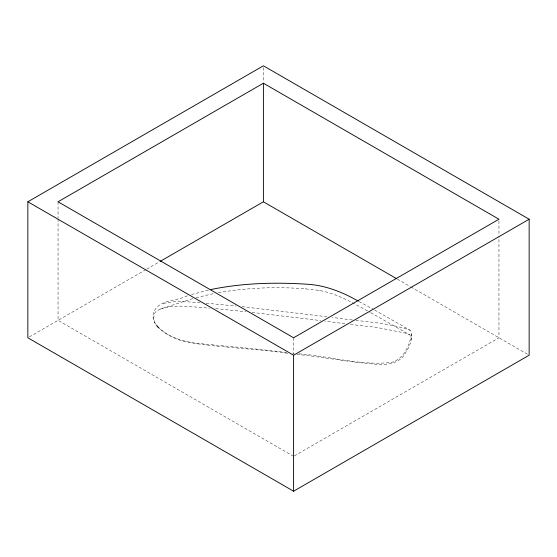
<?xml version="1.0" encoding="UTF-8"?>
<svg xmlns="http://www.w3.org/2000/svg" width="557" height="557" viewBox="0 0 557 557"><rect width="100%" height="100%" fill="white"/><g stroke="black" fill="none" stroke-linecap="round" stroke-linejoin="round"><path stroke-width="0.42" stroke-dasharray="2.79 2.09" d="M296.811 354.343C319.753 356.759 342.478 360.845 365.406 363.317C378.015 364.327 394.036 367.16 403.331 356.25C408.184 348.988 414.471 338.893 410.112 330.238L374.102 309.755M411.463 334.214C409.555 345.716 403.595 359.349 391.202 362.447C359.892 365.956 328.804 355.805 297.633 353.737M29.354 336.908L146.059 269.532M146.756 269.128L159.594 261.72M294.354 455.904L498.954 337.779L498.954 236.53M192.813 298.594L160.346 309.038L156.489 311.015L154.574 313.299L153.544 318.089L154.463 322.127L157.54 326.52M187.41 295.767C177.161 301.246 158.773 299.499 153.809 311.983C150.947 319.182 155.849 326.249 161.634 330.217C171.542 338.099 184.116 341.469 196.433 343.286C226.608 346.148 256.812 348.898 286.918 352.497M160.346 309.038C176.263 303.676 193.307 307.276 209.627 308.139M191.497 294.514L208.805 290.023M163.403 303.565C175.295 300.286 187.779 301.887 199.886 302.702M196.106 297.717L214.229 293.442M218.323 292.697C251.59 287.015 285.873 286.04 319.363 290.441C337.709 293.692 353.813 303.544 369.987 312.254M206.118 303.224L236.084 306.023M215.74 308.655L246.027 311.746M352.435 320.003L332.097 317.413M355.826 320.379C374.039 322.433 392.755 324.132 410.112 330.238M350.416 324.418L376.254 327.342L404.452 332.898L408.594 334.193L410.53 335.537L411.331 339.387M242.037 306.663L326.952 316.738M252.07 312.421L320.748 320.588M292.69 353.166L294.34 353.354M287.739 353.291C254.201 348.362 220.057 347.881 186.679 342.075C175.462 339.519 164.559 334.297 156.733 325.699L159.386 328.372M344.95 323.735L324.912 321.111M318.757 290.357L319.363 290.441M305.445 288.707L306.044 288.791M358.966 301.497L373.343 309.33M370.746 312.672L409.785 334.841M397.357 279.127L410.203 286.542M410.899 286.946L527.646 354.349M293.602 456.336L58.046 320.345L58.046 219.096M156.935 325.908L159.796 328.769M157.137 326.117L159.587 328.574L156.733 325.699M498.954 220.948L498.954 235.66M293.602 337.779L293.602 353.354M263.398 67.522L263.398 82.248M58.046 201.787L58.046 218.226"/><path stroke-width="0.84" d="M27.85 201.787L263.398 65.789L529.15 219.221L529.15 355.213L293.602 491.211L27.85 337.779L27.85 201.787L293.602 355.213L529.15 219.221M263.398 83.223L58.046 201.787L293.602 337.779L498.954 219.221L263.398 83.223L263.398 201.787L396.605 278.688M160.346 261.282L263.398 201.787M210.455 289.612C241.738 283.151 273.947 282.141 305.758 284.133L306.371 284.188C324.884 285.08 342.297 291.959 358.214 301.093M293.602 355.213L293.602 491.211"/></g></svg>
